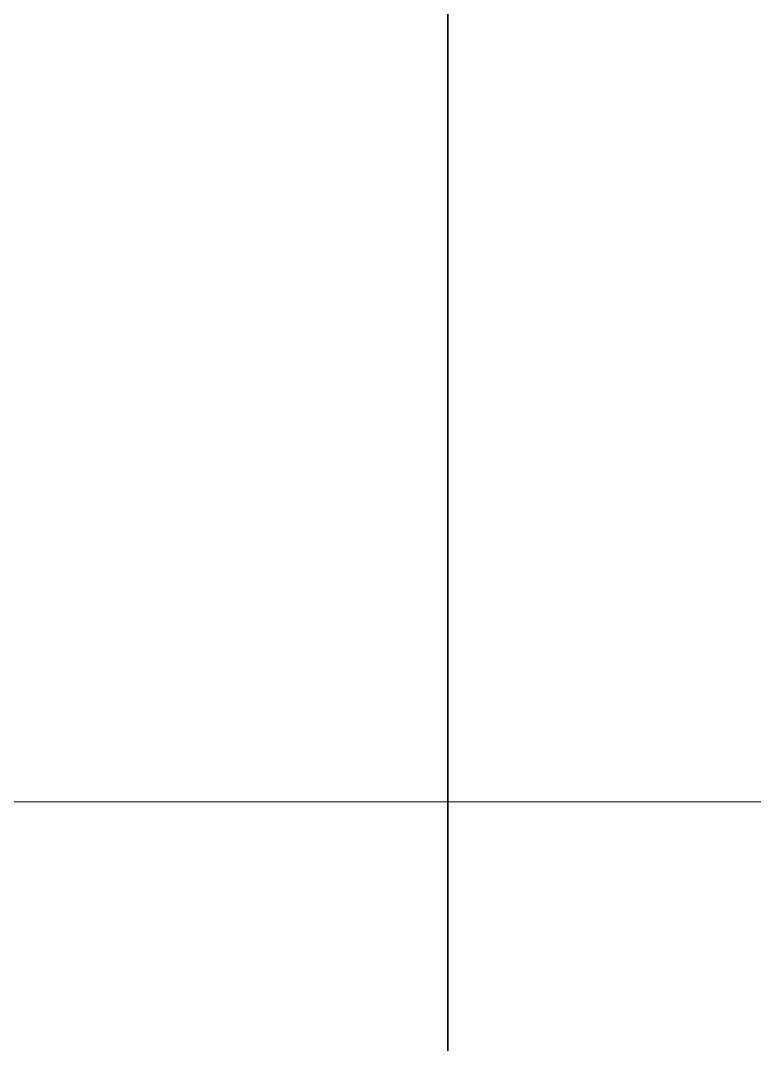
# Model space of a CAD drawing. Extents: x 291 to 834, y 188 to 661.
# Drawn here: x 421.05 to 425.6, y 292.58 to 298.92 of the extents above; entities that cross this region are included whole.
import ezdxf

# ---------------------------------------------------------------- set-up
doc = ezdxf.new("R2010")
doc.units = 0

msp = doc.modelspace()

# ---------------------------------------------------------------- linework, layer by layer
at = {"color": 7, "lineweight": 35}
msp.add_line((423.702, 359.8392), (423.702, 294.0792), dxfattribs=at)
msp.add_line((423.702, 359.8392), (423.702, 294.0792), dxfattribs=at)
at = {"color": 7, "lineweight": 13, "ltscale": 0.075}
for p, q in [((423.702, 294.0792), (420.702, 294.0792)), ((426.702, 294.0792), (423.702, 294.0792))]:
    msp.add_line(p, q, dxfattribs=at)
at = {"color": 7, "lineweight": 35, "ltscale": 0.125}
msp.add_line((423.702, 289.0792), (423.702, 294.0792), dxfattribs=at)
msp.add_line((423.702, 289.0792), (423.702, 294.0792), dxfattribs=at)

doc.saveas('drawing.dxf')
